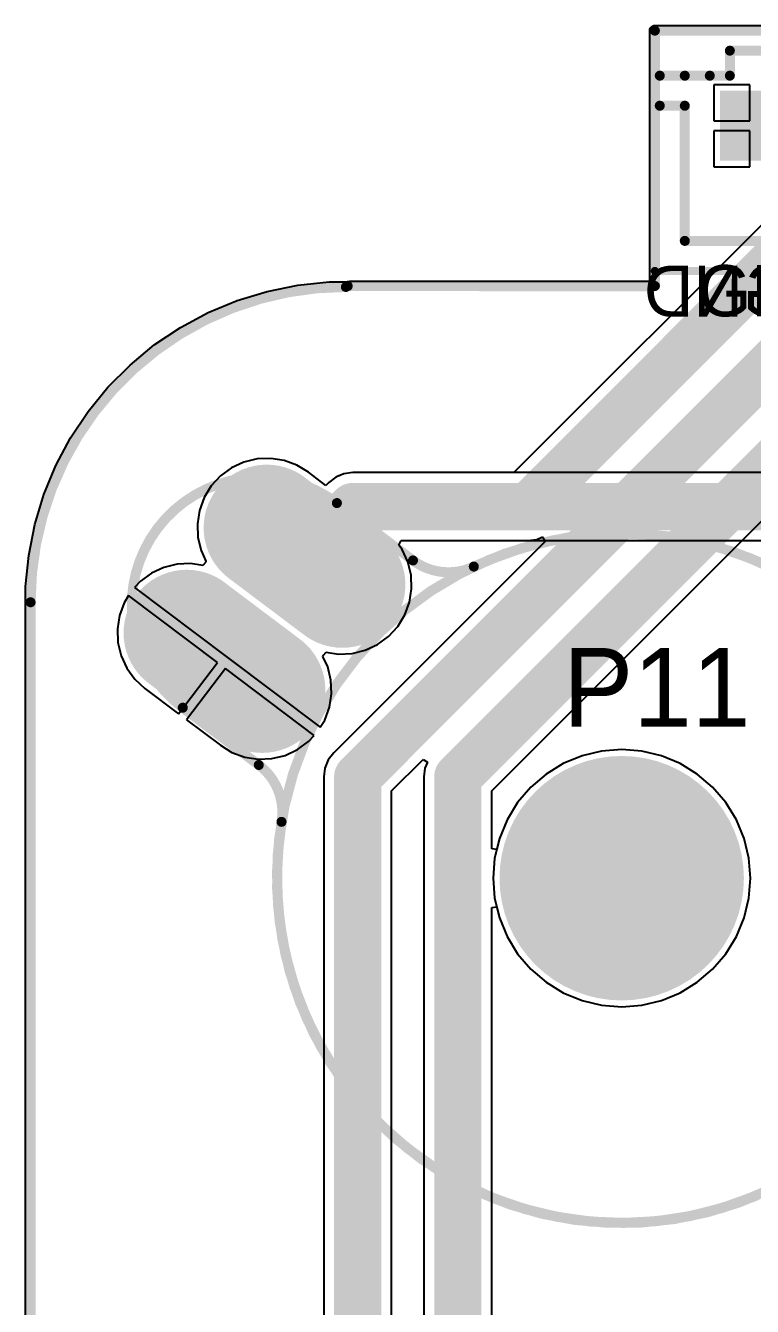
# Model space of a CAD drawing. Header units: millimetres. Extents: x -0.01 to 6.54, y 0.01 to 3.19.
# Drawn here: x -0.007 to 0.719, y 1.911 to 3.19 of the extents above; entities that cross this region are included whole.
import ezdxf

# ---------------------------------------------------------------- set-up
doc = ezdxf.new("R2010")
doc.units = ezdxf.units.MM
doc.header["$MEASUREMENT"] = 0
for name, color, linetype in [('BottomLayer', 5, 'Continuous'), ('BottomOverlay', 54, 'Continuous'), ('BottomSolder', 6, 'Continuous'), ('Mechanical1', 6, 'Continuous'), ('MultiLayer', 9, 'Continuous'), ('PadHoleLayer', 156, 'Continuous'), ('TopLayer', 1, 'Continuous'), ('TopOverlay', 2, 'Continuous'), ('TopSolder', 216, 'Continuous'), ('ViaHoleLayer', 16, 'Continuous')]:
    doc.layers.add(name, color=color, linetype=linetype)

# ---------------------------------------------------------------- blocks, each defined once
blk = doc.blocks.new('HDR_7X1_2_54_1')
at = {"layer": 'BottomLayer', "const_width": 0.031}
for points in [[(-0.2155, 0, 1), (-0.1845, 0, 1)], [(-0.1155, 0, 1), (-0.0845, 0, 1)], [(-0.0155, 0, 1), (0.0155, 0, 1)], [(0.0845, 0, 1), (0.1155, 0, 1)], [(0.1845, 0, 1), (0.2155, 0, 1)], [(0.2845, 0, 1), (0.3155, 0, 1)]]:
    blk.add_lwpolyline(points, format="xyb", close=True, dxfattribs=at)
at = {"layer": 'BottomLayer'}
blk.add_solid([(-0.331, -0.031), (-0.269, -0.031), (-0.331, 0.031), (-0.269, 0.031)], dxfattribs=at)
at = {"layer": 'BottomSolder', "const_width": 0.035}
for points in [[(-0.2175, 0, 1), (-0.1825, 0, 1)], [(-0.1175, 0, 1), (-0.0825, 0, 1)], [(-0.0175, 0, 1), (0.0175, 0, 1)], [(0.0825, 0, 1), (0.1175, 0, 1)], [(0.1825, 0, 1), (0.2175, 0, 1)], [(0.2825, 0, 1), (0.3175, 0, 1)]]:
    blk.add_lwpolyline(points, format="xyb", close=True, dxfattribs=at)
at = {"layer": 'BottomSolder'}
blk.add_solid([(-0.335, -0.035), (-0.265, -0.035), (-0.335, 0.035), (-0.265, 0.035)], dxfattribs=at)
at = {"layer": 'MultiLayer', "const_width": 0.031}
for points in [[(-0.2155, 0, 1), (-0.1845, 0, 1)], [(-0.1155, 0, 1), (-0.0845, 0, 1)], [(-0.0155, 0, 1), (0.0155, 0, 1)], [(0.0845, 0, 1), (0.1155, 0, 1)], [(0.1845, 0, 1), (0.2155, 0, 1)], [(0.2845, 0, 1), (0.3155, 0, 1)]]:
    blk.add_lwpolyline(points, format="xyb", close=True, dxfattribs=at)
at = {"layer": 'MultiLayer'}
blk.add_solid([(-0.331, -0.031), (-0.269, -0.031), (-0.331, 0.031), (-0.269, 0.031)], dxfattribs=at)
at = {"layer": 'PadHoleLayer', "const_width": 0.0175}
for points in [[(-0.30875, 0, 1), (-0.29125, 0, 1)], [(-0.20875, 0, 1), (-0.19125, 0, 1)], [(-0.10875, 0, 1), (-0.09125, 0, 1)], [(-0.00875, 0, 1), (0.00875, 0, 1)], [(0.09125, 0, 1), (0.10875, 0, 1)], [(0.19125, 0, 1), (0.20875, 0, 1)], [(0.29125, 0, 1), (0.30875, 0, 1)]]:
    blk.add_lwpolyline(points, format="xyb", close=True, dxfattribs=at)
at = {"layer": 'TopLayer', "const_width": 0.031}
for points in [[(-0.2155, 0, 1), (-0.1845, 0, 1)], [(-0.1155, 0, 1), (-0.0845, 0, 1)], [(-0.0155, 0, 1), (0.0155, 0, 1)], [(0.0845, 0, 1), (0.1155, 0, 1)], [(0.1845, 0, 1), (0.2155, 0, 1)], [(0.2845, 0, 1), (0.3155, 0, 1)]]:
    blk.add_lwpolyline(points, format="xyb", close=True, dxfattribs=at)
at = {"layer": 'TopLayer'}
blk.add_solid([(-0.331, -0.031), (-0.269, -0.031), (-0.331, 0.031), (-0.269, 0.031)], dxfattribs=at)
at = {"layer": 'TopOverlay', "const_width": 0.008}
for points in [[(-0.4, 0.095), (0.4, 0.095)], [(-0.4, -0.145), (-0.4, 0.095)], [(0.4, -0.145), (0.4, 0.095)], [(-0.4, -0.145), (0.4, -0.145)]]:
    blk.add_lwpolyline(points, dxfattribs=at)
at = {"layer": 'TopOverlay', "const_width": 0.004}
for points in [[(-0.402, 0.095, 1), (-0.398, 0.095, 1)], [(-0.402, 0.095, 1), (-0.398, 0.095, 1)], [(0.398, 0.095, 1), (0.402, 0.095, 1)], [(0.398, 0.095, 1), (0.402, 0.095, 1)], [(-0.402, -0.145, 1), (-0.398, -0.145, 1)], [(-0.402, -0.145, 1), (-0.398, -0.145, 1)], [(0.398, -0.145, 1), (0.402, -0.145, 1)], [(0.398, -0.145, 1), (0.402, -0.145, 1)]]:
    blk.add_lwpolyline(points, format="xyb", close=True, dxfattribs=at)
at = {"layer": 'TopSolder', "const_width": 0.035}
for points in [[(-0.2175, 0, 1), (-0.1825, 0, 1)], [(-0.1175, 0, 1), (-0.0825, 0, 1)], [(-0.0175, 0, 1), (0.0175, 0, 1)], [(0.0825, 0, 1), (0.1175, 0, 1)], [(0.1825, 0, 1), (0.2175, 0, 1)], [(0.2825, 0, 1), (0.3175, 0, 1)]]:
    blk.add_lwpolyline(points, format="xyb", close=True, dxfattribs=at)
at = {"layer": 'TopSolder'}
blk.add_solid([(-0.335, -0.035), (-0.265, -0.035), (-0.335, 0.035), (-0.265, 0.035)], dxfattribs=at)

msp = doc.modelspace()

# ---------------------------------------------------------------- linework, layer by layer
at = {"layer": 'BottomLayer'}
for p, q in [((0.6168, 3.1864), (0.6176, 3.1882)), ((0.6168, 2.935), (0.6168, 3.1864)), ((0.6176, 3.1882), (0.619, 3.1897)), ((0.619, 3.1897), (0.6209, 3.1904)), ((0.6209, 3.1904), (1.4228, 3.1904)), ((0.7168, 3.1314), (0.6808, 3.1314)), ((0.6808, 3.1314), (0.6808, 3.0954)), ((0.7168, 3.0954), (0.7168, 3.1314)), ((0.6808, 3.0954), (0.7168, 3.0954)), ((0.7168, 3.0854), (0.6808, 3.0854)), ((0.6808, 3.0854), (0.6808, 3.0494)), ((0.7168, 3.0494), (0.7168, 3.0854)), ((0.6808, 3.0494), (0.7168, 3.0494)), ((0.2344, 2.925), (0.2652, 2.9312)), ((0.2652, 2.9312), (0.2964, 2.9344)), ((0.2964, 2.9344), (0.3121, 2.9344)), ((0.3121, 2.9344), (0.3167, 2.9353)), ((0.3121, 2.9344), (0.3121, 2.9344)), ((0.3167, 2.9353), (0.6168, 2.935)), ((0.2044, 2.9158), (0.2344, 2.925)), ((0.1755, 2.9037), (0.2044, 2.9158)), ((0.1479, 2.8888), (0.1755, 2.9037)), ((0.1218, 2.8714), (0.1479, 2.8888)), ((0.0976, 2.8514), (0.1218, 2.8714)), ((0.0755, 2.8292), (0.0976, 2.8514)), ((0.0556, 2.8049), (0.0755, 2.8292)), ((0.0382, 2.7788), (0.0556, 2.8049)), ((0.0234, 2.7511), (0.0382, 2.7788)), ((0.0115, 2.7221), (0.0234, 2.7511)), ((0.2113, 2.7543), (0.1989, 2.7486)), ((0.2245, 2.7576), (0.2113, 2.7543)), ((0.2381, 2.7581), (0.2245, 2.7576)), ((0.2515, 2.756), (0.2381, 2.7581)), ((0.2643, 2.7513), (0.2515, 2.756)), ((0.2759, 2.7443), (0.2643, 2.7513)), ((0.1879, 2.7406), (0.1787, 2.7306)), ((0.1989, 2.7486), (0.1879, 2.7406)), ((0.2932, 2.7312), (0.2759, 2.7443)), ((0.303, 2.7394), (0.296, 2.734)), ((0.3112, 2.7428), (0.303, 2.7394)), ((0.32, 2.7439), (0.3112, 2.7428)), ((0.745, 2.7439), (0.32, 2.7439)), ((0.1787, 2.7306), (0.1716, 2.719)), ((0.296, 2.734), (0.2932, 2.7312)), ((0.0024, 2.6921), (0.0115, 2.7221)), ((0.1716, 2.719), (0.167, 2.7062)), ((0.167, 2.7062), (0.1649, 2.6928)), ((-0.0037, 2.6613), (0.0024, 2.6921)), ((0.1649, 2.6928), (0.1654, 2.6792)), ((0.1654, 2.6792), (0.1686, 2.666)), ((0.3661, 2.6716), (0.3684, 2.6761)), ((0.3684, 2.6761), (0.731, 2.6761)), ((-0.0068, 2.6301), (-0.0037, 2.6613)), ((0.1686, 2.666), (0.1734, 2.6556)), ((0.3694, 2.6672), (0.3661, 2.6716)), ((0.3751, 2.6549), (0.3694, 2.6672)), ((0.1313, 2.6493), (0.1189, 2.6436)), ((0.1445, 2.6526), (0.1313, 2.6493)), ((0.1581, 2.6531), (0.1445, 2.6526)), ((0.1701, 2.6512), (0.1581, 2.6531)), ((0.1728, 2.6542), (0.1701, 2.6512)), ((0.1734, 2.6556), (0.1728, 2.6542)), ((0.3783, 2.6416), (0.3751, 2.6549)), ((0.1079, 2.6356), (0.1021, 2.6293)), ((0.1189, 2.6436), (0.1079, 2.6356)), ((0.3789, 2.628), (0.3783, 2.6416)), ((-0.0068, 2.6144), (-0.0068, 2.6301)), ((0.1021, 2.6293), (0.1949, 2.5594)), ((0.3768, 2.6146), (0.3789, 2.628)), ((-0.0068, 0.331), (-0.0068, 2.6144)), ((0.0916, 2.614), (0.087, 2.6012)), ((0.0961, 2.6213), (0.0916, 2.614)), ((0.1849, 2.5544), (0.0961, 2.6213)), ((0.3721, 2.6018), (0.3768, 2.6146)), ((0.087, 2.6012), (0.0849, 2.5878)), ((0.365, 2.5902), (0.3721, 2.6018)), ((0.0849, 2.5878), (0.0854, 2.5742)), ((0.3558, 2.5802), (0.365, 2.5902)), ((0.0854, 2.5742), (0.0886, 2.561)), ((0.3325, 2.5665), (0.3448, 2.5722)), ((0.3448, 2.5722), (0.3558, 2.5802)), ((0.0886, 2.561), (0.0943, 2.5486)), ((0.1949, 2.5594), (0.2876, 2.4895)), ((0.2903, 2.5602), (0.2909, 2.5616)), ((0.2951, 2.5499), (0.2903, 2.5602)), ((0.2909, 2.5616), (0.2936, 2.5646)), ((0.2936, 2.5646), (0.3057, 2.5627)), ((0.3057, 2.5627), (0.3193, 2.5633)), ((0.3193, 2.5633), (0.3325, 2.5665)), ((0.0943, 2.5486), (0.1024, 2.5376)), ((0.1461, 2.503), (0.1849, 2.5544)), ((0.1928, 2.5484), (0.1541, 2.497)), ((0.2816, 2.4815), (0.1928, 2.5484)), ((0.2983, 2.5366), (0.2951, 2.5499)), ((0.1024, 2.5376), (0.1124, 2.5284)), ((0.2989, 2.523), (0.2983, 2.5366)), ((0.1124, 2.5284), (0.1461, 2.503)), ((0.2968, 2.5096), (0.2989, 2.523)), ((0.2921, 2.4968), (0.2968, 2.5096)), ((0.1541, 2.497), (0.1878, 2.4716)), ((0.2876, 2.4895), (0.2921, 2.4968)), ((0.1878, 2.4716), (0.1994, 2.4645)), ((0.2648, 2.4672), (0.2758, 2.4752)), ((0.2758, 2.4752), (0.2816, 2.4815)), ((0.1994, 2.4645), (0.2122, 2.4598)), ((0.2122, 2.4598), (0.2257, 2.4577)), ((0.2257, 2.4577), (0.2393, 2.4583)), ((0.2393, 2.4583), (0.2525, 2.4615)), ((0.2525, 2.4615), (0.2648, 2.4672)), ((0.5491, 2.4611), (0.5304, 2.4533)), ((0.5687, 2.4658), (0.5491, 2.4611)), ((0.5888, 2.4674), (0.5687, 2.4658)), ((0.6089, 2.4658), (0.5888, 2.4674)), ((0.6285, 2.4611), (0.6089, 2.4658)), ((0.6471, 2.4533), (0.6285, 2.4611)), ((0.5304, 2.4533), (0.5132, 2.4428)), ((0.6643, 2.4428), (0.6471, 2.4533)), ((0.5132, 2.4428), (0.4979, 2.4297)), ((0.6796, 2.4297), (0.6643, 2.4428)), ((0.4979, 2.4297), (0.4848, 2.4144)), ((0.6927, 2.4144), (0.6796, 2.4297)), ((0.4848, 2.4144), (0.4743, 2.3972)), ((0.7033, 2.3972), (0.6927, 2.4144)), ((0.4743, 2.3972), (0.4665, 2.3786)), ((0.711, 2.3786), (0.7033, 2.3972)), ((0.4665, 2.3786), (0.4618, 2.3589)), ((0.7157, 2.3589), (0.711, 2.3786)), ((0.4618, 2.3589), (0.4603, 2.3388)), ((0.7173, 2.3388), (0.7157, 2.3589)), ((0.4603, 2.3388), (0.4618, 2.3187)), ((0.7157, 2.3187), (0.7173, 2.3388)), ((0.4618, 2.3187), (0.4665, 2.2991)), ((0.711, 2.2991), (0.7157, 2.3187)), ((0.4665, 2.2991), (0.4743, 2.2805)), ((0.7033, 2.2805), (0.711, 2.2991)), ((0.4743, 2.2805), (0.4848, 2.2633)), ((0.6927, 2.2633), (0.7033, 2.2805)), ((0.4848, 2.2633), (0.4979, 2.248)), ((0.6796, 2.248), (0.6927, 2.2633)), ((0.4979, 2.248), (0.5132, 2.2349)), ((0.6643, 2.2349), (0.6796, 2.248)), ((0.5132, 2.2349), (0.5304, 2.2243)), ((0.6471, 2.2243), (0.6643, 2.2349)), ((0.5304, 2.2243), (0.5491, 2.2166)), ((0.5491, 2.2166), (0.5687, 2.2119)), ((0.6089, 2.2119), (0.6285, 2.2166)), ((0.6285, 2.2166), (0.6471, 2.2243)), ((0.5687, 2.2119), (0.5888, 2.2103)), ((0.5888, 2.2103), (0.6089, 2.2119))]:
    msp.add_line(p, q, dxfattribs=at)
for points, const_width in [([(0.2341, 2.6888), (0.3096, 2.632)], 0.1181), ([(0.2719, 2.6619), (0.32, 2.71)], 0.0472), ([(0.32, 2.71), (0.745, 2.71)], 0.0472), ([(0.2719, 2.6604), (0.2719, 2.6619)], 0.0472), ([(0.1541, 2.5838), (0.2296, 2.527)], 0.1181)]:
    msp.add_lwpolyline(points, dxfattribs=dict(at, const_width=const_width))
for points, const_width in [([(0.2046, 2.6888, 1), (0.2637, 2.6888, 1)], 0.0591), ([(0.3082, 2.71, 1), (0.3318, 2.71, 1)], 0.0236), ([(0.3082, 2.71, 1), (0.3318, 2.71, 1)], 0.0236), ([(0.2801, 2.632, 1), (0.3391, 2.632, 1)], 0.0591), ([(0.2601, 2.6619, 1), (0.2837, 2.6619, 1)], 0.0236), ([(0.2601, 2.6619, 1), (0.2837, 2.6619, 1)], 0.0236), ([(0.2601, 2.6604, 1), (0.2837, 2.6604, 1)], 0.0236), ([(0.1246, 2.5838, 1), (0.1837, 2.5838, 1)], 0.0591), ([(0.2001, 2.527, 1), (0.2591, 2.527, 1)], 0.0591), ([(0.5297, 2.3388, 1), (0.6478, 2.3388, 1)], 0.1181)]:
    msp.add_lwpolyline(points, format="xyb", close=True, dxfattribs=dict(at, const_width=const_width))
at = {"layer": 'BottomSolder', "const_width": 0.1261}
for points in [[(0.2341, 2.6888), (0.3096, 2.632)], [(0.1541, 2.5838), (0.2296, 2.527)]]:
    msp.add_lwpolyline(points, dxfattribs=at)
at = {"layer": 'BottomSolder'}
for points, const_width in [([(0.2026, 2.6888, 1), (0.2657, 2.6888, 1)], 0.0631), ([(0.2781, 2.632, 1), (0.3411, 2.632, 1)], 0.0631), ([(0.1226, 2.5838, 1), (0.1857, 2.5838, 1)], 0.0631), ([(0.1981, 2.527, 1), (0.2611, 2.527, 1)], 0.0631), ([(0.5277, 2.3388, 1), (0.6498, 2.3388, 1)], 0.1221)]:
    msp.add_lwpolyline(points, format="xyb", close=True, dxfattribs=dict(at, const_width=const_width))
at = {"layer": 'Mechanical1', "const_width": 0.01}
for points in [[(0.6219, 2.9303), (0.6219, 3.1854)], [(0.6219, 3.1854), (1.4218, 3.1854)], [(0.315, 2.9303), (0.62, 2.93)], [(-0.0018, 0.331), (-0.0018, 2.6144)]]:
    msp.add_lwpolyline(points, dxfattribs=at)
at = {"layer": 'Mechanical1', "const_width": 0.005}
for points in [[(0.6194, 3.1854, 1), (0.6244, 3.1854, 1)], [(0.6194, 3.1854, 1), (0.6244, 3.1854, 1)], [(0.3107, 2.9294, 1), (0.3157, 2.9294, 1)], [(0.3125, 2.9303, 1), (0.3175, 2.9303, 1)], [(0.6175, 2.93, 1), (0.6225, 2.93, 1)], [(0.6194, 2.9303, 1), (0.6244, 2.9303, 1)], [(-0.0043, 2.6144, 1), (0.0007, 2.6144, 1)], [(-0.0043, 2.6144, 1), (0.0007, 2.6144, 1)]]:
    msp.add_lwpolyline(points, format="xyb", close=True, dxfattribs=at)
at = {"layer": 'Mechanical1', "const_width": 0.01}
msp.add_lwpolyline([(-0.0018, 2.6144, -0.414214), (0.3132, 2.9294)], format="xyb", dxfattribs=at)
at = {"layer": 'MultiLayer', "const_width": 0.1181}
for points in [[(0.2341, 2.6888), (0.3096, 2.632)], [(0.1541, 2.5838), (0.2296, 2.527)]]:
    msp.add_lwpolyline(points, dxfattribs=at)
at = {"layer": 'MultiLayer'}
for points, const_width in [([(0.2046, 2.6888, 1), (0.2637, 2.6888, 1)], 0.0591), ([(0.2801, 2.632, 1), (0.3391, 2.632, 1)], 0.0591), ([(0.1246, 2.5838, 1), (0.1837, 2.5838, 1)], 0.0591), ([(0.2001, 2.527, 1), (0.2591, 2.527, 1)], 0.0591), ([(0.5297, 2.3388, 1), (0.6478, 2.3388, 1)], 0.1181)]:
    msp.add_lwpolyline(points, format="xyb", close=True, dxfattribs=dict(at, const_width=const_width))
at = {"layer": 'PadHoleLayer', "const_width": 0.0197}
for points in [[(0.262, 2.6604, 1), (0.2817, 2.6604, 1)], [(0.182, 2.5554, 1), (0.2017, 2.5554, 1)]]:
    msp.add_lwpolyline(points, format="xyb", close=True, dxfattribs=at)
at = {"layer": 'TopLayer'}
for p, q in [((0.6168, 3.1864), (0.6176, 3.1882)), ((0.6168, 2.935), (0.6168, 3.1864)), ((0.6176, 3.1882), (0.619, 3.1897)), ((0.619, 3.1897), (0.6209, 3.1904)), ((0.6209, 3.1904), (1.4228, 3.1904)), ((0.7168, 3.1314), (0.6808, 3.1314)), ((0.6808, 3.1314), (0.6808, 3.0954)), ((0.7168, 3.0954), (0.7168, 3.1314)), ((0.6808, 3.0954), (0.7168, 3.0954)), ((0.7168, 3.0854), (0.6808, 3.0854)), ((0.6808, 3.0854), (0.6808, 3.0494)), ((0.7168, 3.0494), (0.7168, 3.0854)), ((0.7879, 3.0509), (0.481, 2.7439)), ((0.6808, 3.0494), (0.7168, 3.0494)), ((0.4589, 2.426), (1.043, 3.01)), ((0.2344, 2.925), (0.2652, 2.9312)), ((0.2652, 2.9312), (0.2964, 2.9344)), ((0.2964, 2.9344), (0.3121, 2.9344)), ((0.3121, 2.9344), (0.3167, 2.9353)), ((0.3121, 2.9344), (0.3121, 2.9344)), ((0.3167, 2.9353), (0.6168, 2.935)), ((0.2044, 2.9158), (0.2344, 2.925)), ((0.1755, 2.9037), (0.2044, 2.9158)), ((0.1479, 2.8888), (0.1755, 2.9037)), ((0.1218, 2.8714), (0.1479, 2.8888)), ((0.0976, 2.8514), (0.1218, 2.8714)), ((0.0755, 2.8292), (0.0976, 2.8514)), ((0.0556, 2.8049), (0.0755, 2.8292)), ((0.0382, 2.7788), (0.0556, 2.8049)), ((0.0234, 2.7511), (0.0382, 2.7788)), ((0.0115, 2.7221), (0.0234, 2.7511)), ((0.2113, 2.7543), (0.1989, 2.7486)), ((0.2245, 2.7576), (0.2113, 2.7543)), ((0.2381, 2.7581), (0.2245, 2.7576)), ((0.2515, 2.756), (0.2381, 2.7581)), ((0.2643, 2.7513), (0.2515, 2.756)), ((0.2759, 2.7443), (0.2643, 2.7513)), ((0.1879, 2.7406), (0.1787, 2.7306)), ((0.1989, 2.7486), (0.1879, 2.7406)), ((0.2932, 2.7312), (0.2759, 2.7443)), ((0.303, 2.7394), (0.296, 2.734)), ((0.3078, 2.7414), (0.303, 2.7394)), ((0.3112, 2.7428), (0.3078, 2.7414)), ((0.32, 2.7439), (0.3112, 2.7428)), ((0.481, 2.7439), (0.32, 2.7439)), ((0.1787, 2.7306), (0.1716, 2.719)), ((0.296, 2.734), (0.2932, 2.7312)), ((0.0024, 2.6921), (0.0115, 2.7221)), ((0.1716, 2.719), (0.167, 2.7062)), ((0.167, 2.7062), (0.1649, 2.6928)), ((-0.0037, 2.6613), (0.0024, 2.6921)), ((0.1649, 2.6928), (0.1654, 2.6792)), ((0.1654, 2.6792), (0.1686, 2.666)), ((0.5125, 2.6754), (0.301, 2.464)), ((0.3661, 2.6716), (0.3684, 2.6761)), ((0.3684, 2.6761), (0.495, 2.6761)), ((0.495, 2.6761), (0.5038, 2.6772)), ((0.5038, 2.6772), (0.5096, 2.6797)), ((0.5096, 2.6797), (0.5125, 2.6754)), ((-0.0068, 2.6301), (-0.0037, 2.6613)), ((0.1686, 2.666), (0.1734, 2.6556)), ((0.3694, 2.6672), (0.3661, 2.6716)), ((0.3751, 2.6549), (0.3694, 2.6672)), ((0.1313, 2.6493), (0.1189, 2.6436)), ((0.1445, 2.6526), (0.1313, 2.6493)), ((0.1581, 2.6531), (0.1445, 2.6526)), ((0.1701, 2.6512), (0.1581, 2.6531)), ((0.1728, 2.6542), (0.1701, 2.6512)), ((0.1734, 2.6556), (0.1728, 2.6542)), ((0.3783, 2.6416), (0.3751, 2.6549)), ((0.1079, 2.6356), (0.1021, 2.6293)), ((0.1189, 2.6436), (0.1079, 2.6356)), ((0.3789, 2.628), (0.3783, 2.6416)), ((-0.0068, 2.6144), (-0.0068, 2.6301)), ((0.1021, 2.6293), (0.1949, 2.5594)), ((0.3768, 2.6146), (0.3789, 2.628)), ((-0.0068, 0.331), (-0.0068, 2.6144)), ((0.0916, 2.614), (0.087, 2.6012)), ((0.0961, 2.6213), (0.0916, 2.614)), ((0.1849, 2.5544), (0.0961, 2.6213)), ((0.3721, 2.6018), (0.3768, 2.6146)), ((0.087, 2.6012), (0.0849, 2.5878)), ((0.365, 2.5902), (0.3721, 2.6018)), ((0.0849, 2.5878), (0.0854, 2.5742)), ((0.3558, 2.5802), (0.365, 2.5902)), ((0.0854, 2.5742), (0.0886, 2.561)), ((0.3325, 2.5665), (0.3448, 2.5722)), ((0.3448, 2.5722), (0.3558, 2.5802)), ((0.0886, 2.561), (0.0943, 2.5486)), ((0.1949, 2.5594), (0.2876, 2.4895)), ((0.2903, 2.5602), (0.2909, 2.5616)), ((0.2951, 2.5499), (0.2903, 2.5602)), ((0.2909, 2.5616), (0.2936, 2.5646)), ((0.2936, 2.5646), (0.3057, 2.5627)), ((0.3057, 2.5627), (0.3193, 2.5633)), ((0.3193, 2.5633), (0.3325, 2.5665)), ((0.0943, 2.5486), (0.1024, 2.5376)), ((0.1461, 2.503), (0.1849, 2.5544)), ((0.1928, 2.5484), (0.1541, 2.497)), ((0.2816, 2.4815), (0.1928, 2.5484)), ((0.2983, 2.5366), (0.2951, 2.5499)), ((0.1024, 2.5376), (0.1124, 2.5284)), ((0.2989, 2.523), (0.2983, 2.5366)), ((0.1124, 2.5284), (0.1461, 2.503)), ((0.2968, 2.5096), (0.2989, 2.523)), ((0.2921, 2.4968), (0.2968, 2.5096)), ((0.1541, 2.497), (0.1878, 2.4716)), ((0.2876, 2.4895), (0.2921, 2.4968)), ((0.1878, 2.4716), (0.1994, 2.4645)), ((0.2648, 2.4672), (0.2758, 2.4752)), ((0.2758, 2.4752), (0.2816, 2.4815)), ((0.1994, 2.4645), (0.2122, 2.4598)), ((0.2122, 2.4598), (0.2257, 2.4577)), ((0.2257, 2.4577), (0.2393, 2.4583)), ((0.2393, 2.4583), (0.2525, 2.4615)), ((0.2525, 2.4615), (0.2648, 2.4672)), ((0.2956, 2.457), (0.2936, 2.4522)), ((0.301, 2.464), (0.2956, 2.457)), ((0.3589, 2.426), (0.3904, 2.4575)), ((0.3904, 2.4575), (0.3947, 2.4546)), ((0.5491, 2.4611), (0.5304, 2.4533)), ((0.5687, 2.4658), (0.5491, 2.4611)), ((0.5888, 2.4674), (0.5687, 2.4658)), ((0.6089, 2.4658), (0.5888, 2.4674)), ((0.6285, 2.4611), (0.6089, 2.4658)), ((0.6471, 2.4533), (0.6285, 2.4611)), ((0.2922, 2.4488), (0.2911, 2.44)), ((0.2936, 2.4522), (0.2922, 2.4488)), ((0.3922, 2.4488), (0.3911, 2.44)), ((0.3947, 2.4546), (0.3922, 2.4488)), ((0.5304, 2.4533), (0.5132, 2.4428)), ((0.6643, 2.4428), (0.6471, 2.4533)), ((0.2911, 2.44), (0.2911, 1.874)), ((0.3911, 2.44), (0.3911, 1.0837)), ((0.5132, 2.4428), (0.4979, 2.4297)), ((0.6796, 2.4297), (0.6643, 2.4428)), ((0.3589, 1.86), (0.3589, 2.426)), ((0.4589, 2.3682), (0.4589, 2.426)), ((0.4979, 2.4297), (0.4848, 2.4144)), ((0.6927, 2.4144), (0.6796, 2.4297)), ((0.4848, 2.4144), (0.4743, 2.3972)), ((0.7033, 2.3972), (0.6927, 2.4144)), ((0.4743, 2.3972), (0.4665, 2.3786)), ((0.711, 2.3786), (0.7033, 2.3972)), ((0.4639, 2.3676), (0.4589, 2.3682)), ((0.4665, 2.3786), (0.4639, 2.3676)), ((0.7157, 2.3589), (0.711, 2.3786)), ((0.7173, 2.3388), (0.7157, 2.3589)), ((0.7157, 2.3187), (0.7173, 2.3388)), ((0.711, 2.2991), (0.7157, 2.3187)), ((0.4589, 2.3095), (0.4639, 2.3101)), ((0.4589, 1.502), (0.4589, 2.3095)), ((0.4639, 2.3101), (0.4665, 2.2991)), ((0.4665, 2.2991), (0.4743, 2.2805)), ((0.7033, 2.2805), (0.711, 2.2991)), ((0.4743, 2.2805), (0.4848, 2.2633)), ((0.6927, 2.2633), (0.7033, 2.2805)), ((0.4848, 2.2633), (0.4979, 2.248)), ((0.6796, 2.248), (0.6927, 2.2633)), ((0.4979, 2.248), (0.5132, 2.2349)), ((0.6643, 2.2349), (0.6796, 2.248)), ((0.5132, 2.2349), (0.5304, 2.2243)), ((0.6471, 2.2243), (0.6643, 2.2349)), ((0.5304, 2.2243), (0.5491, 2.2166)), ((0.5491, 2.2166), (0.5687, 2.2119)), ((0.6089, 2.2119), (0.6285, 2.2166)), ((0.6285, 2.2166), (0.6471, 2.2243)), ((0.5687, 2.2119), (0.5888, 2.2103)), ((0.5888, 2.2103), (0.6089, 2.2119))]:
    msp.add_line(p, q, dxfattribs=at)
for points, const_width in [([(0.325, 2.44), (0.9218, 3.0368)], 0.0472), ([(0.425, 2.44), (1.019, 3.034)], 0.0472), ([(0.495, 2.71), (0.8218, 3.0368)], 0.0472), ([(0.2341, 2.6888), (0.3096, 2.632)], 0.1181), ([(0.2669, 2.6569), (0.32, 2.71)], 0.0472), ([(0.32, 2.71), (0.495, 2.71)], 0.0472), ([(0.2669, 2.6554), (0.2669, 2.6569)], 0.0472), ([(0.1541, 2.5838), (0.2296, 2.527)], 0.1181), ([(0.325, 1.86), (0.325, 2.44)], 0.0472), ([(0.425, 1.0696), (0.425, 2.44)], 0.0472)]:
    msp.add_lwpolyline(points, dxfattribs=dict(at, const_width=const_width))
for points, const_width in [([(0.2046, 2.6888, 1), (0.2637, 2.6888, 1)], 0.0591), ([(0.3082, 2.71, 1), (0.3318, 2.71, 1)], 0.0236), ([(0.3082, 2.71, 1), (0.3318, 2.71, 1)], 0.0236), ([(0.4832, 2.71, 1), (0.5068, 2.71, 1)], 0.0236), ([(0.4832, 2.71, 1), (0.5068, 2.71, 1)], 0.0236), ([(0.2801, 2.632, 1), (0.3391, 2.632, 1)], 0.0591), ([(0.2551, 2.6569, 1), (0.2787, 2.6569, 1)], 0.0236), ([(0.2551, 2.6569, 1), (0.2787, 2.6569, 1)], 0.0236), ([(0.2551, 2.6554, 1), (0.2787, 2.6554, 1)], 0.0236), ([(0.1246, 2.5838, 1), (0.1837, 2.5838, 1)], 0.0591), ([(0.2001, 2.527, 1), (0.2591, 2.527, 1)], 0.0591), ([(0.3132, 2.44, 1), (0.3368, 2.44, 1)], 0.0236), ([(0.3132, 2.44, 1), (0.3368, 2.44, 1)], 0.0236), ([(0.4132, 2.44, 1), (0.4368, 2.44, 1)], 0.0236), ([(0.4132, 2.44, 1), (0.4368, 2.44, 1)], 0.0236), ([(0.5297, 2.3388, 1), (0.6478, 2.3388, 1)], 0.1181)]:
    msp.add_lwpolyline(points, format="xyb", close=True, dxfattribs=dict(at, const_width=const_width))
at = {"layer": 'TopOverlay', "const_width": 0.01}
for points in [[(0.6968, 3.1404), (0.6968, 3.1654)], [(0.6968, 3.1654), (0.7768, 3.1654)], [(0.6268, 3.1404), (0.6518, 3.1404)], [(0.6518, 3.1404), (0.6768, 3.1404)], [(0.6768, 3.1404), (0.6968, 3.1404)], [(0.6268, 3.1104), (0.6518, 3.1104)], [(0.6518, 2.9754), (0.6518, 3.1104)], [(0.6518, 2.9754), (1.0218, 2.9754)], [(0.3042, 2.7135), (0.3802, 2.6562)], [(0.1502, 2.5091), (0.2262, 2.4519)]]:
    msp.add_lwpolyline(points, dxfattribs=at)
at = {"layer": 'TopOverlay', "const_width": 0.005}
for points in [[(0.6943, 3.1654, 1), (0.6993, 3.1654, 1)], [(0.6943, 3.1654, 1), (0.6993, 3.1654, 1)], [(0.6243, 3.1404, 1), (0.6293, 3.1404, 1)], [(0.6493, 3.1404, 1), (0.6543, 3.1404, 1)], [(0.6493, 3.1404, 1), (0.6543, 3.1404, 1)], [(0.6743, 3.1404, 1), (0.6793, 3.1404, 1)], [(0.6743, 3.1404, 1), (0.6793, 3.1404, 1)], [(0.6943, 3.1404, 1), (0.6993, 3.1404, 1)], [(0.6943, 3.1404, 1), (0.6993, 3.1404, 1)], [(0.6243, 3.1104, 1), (0.6293, 3.1104, 1)], [(0.6493, 3.1104, 1), (0.6543, 3.1104, 1)], [(0.6493, 3.1104, 1), (0.6543, 3.1104, 1)], [(0.6493, 2.9754, 1), (0.6543, 2.9754, 1)], [(0.6493, 2.9754, 1), (0.6543, 2.9754, 1)], [(0.3017, 2.7135, 1), (0.3067, 2.7135, 1)], [(0.3017, 2.7135, 1), (0.3067, 2.7135, 1)], [(0.3777, 2.6562, 1), (0.3827, 2.6562, 1)], [(0.3777, 2.6562, 1), (0.3827, 2.6562, 1)], [(0.4385, 2.6501, 1), (0.4435, 2.6501, 1)], [(0.4385, 2.6501, 1), (0.4435, 2.6501, 1)], [(0.1477, 2.5091, 1), (0.1527, 2.5091, 1)], [(0.1477, 2.5091, 1), (0.1527, 2.5091, 1)], [(0.2237, 2.4519, 1), (0.2287, 2.4519, 1)], [(0.2237, 2.4519, 1), (0.2287, 2.4519, 1)], [(0.2464, 2.3951, 1), (0.2514, 2.3951, 1)], [(0.2464, 2.3951, 1), (0.2514, 2.3951, 1)]]:
    msp.add_lwpolyline(points, format="xyb", close=True, dxfattribs=at)
at = {"layer": 'TopOverlay', "const_width": 0.01}
for points in [[(0.1502, 2.5091, -1), (0.3042, 2.7135)], [(0.7365, 2.0276, -4.070095), (0.9286, 2.2826)], [(0.441, 2.6501, -4.070095), (0.2489, 2.3951)], [(0.441, 2.6501, -0.279169), (0.3802, 2.6562)], [(0.2262, 2.4519, -0.279169), (0.2489, 2.3951)]]:
    msp.add_lwpolyline(points, format="xyb", dxfattribs=at)
at = {"layer": 'TopSolder', "const_width": 0.1261}
for points in [[(0.2341, 2.6888), (0.3096, 2.632)], [(0.1541, 2.5838), (0.2296, 2.527)]]:
    msp.add_lwpolyline(points, dxfattribs=at)
at = {"layer": 'TopSolder'}
for points, const_width in [([(0.2026, 2.6888, 1), (0.2657, 2.6888, 1)], 0.0631), ([(0.2781, 2.632, 1), (0.3411, 2.632, 1)], 0.0631), ([(0.1226, 2.5838, 1), (0.1857, 2.5838, 1)], 0.0631), ([(0.1981, 2.527, 1), (0.2611, 2.527, 1)], 0.0631), ([(0.5277, 2.3388, 1), (0.6498, 2.3388, 1)], 0.1221)]:
    msp.add_lwpolyline(points, format="xyb", close=True, dxfattribs=dict(at, const_width=const_width))
at = {"layer": 'ViaHoleLayer', "const_width": 0.1181}
msp.add_lwpolyline([(0.5297, 2.3388, 1), (0.6478, 2.3388, 1)], format="xyb", close=True, dxfattribs=at)

# ---------------------------------------------------------------- block references
at = {"rotation": 360}
msp.add_blockref('HDR_7X1_2_54_1', (1.0218, 3.0904), dxfattribs=at)

# ---------------------------------------------------------------- texts
at = {"layer": 'BottomOverlay', "text_generation_flag": 2}
msp.add_text('GND', height=0.05118, rotation=360, dxfattribs=at).set_placement((0.7632, 2.8996))
at = {"layer": 'TopOverlay'}
for s, height, p in [('GND', 0.05118, (0.665, 2.9)), ('P11', 0.07874, (0.53, 2.49))]:
    msp.add_text(s, height=height, rotation=360, dxfattribs=at).set_placement(p)

doc.saveas('drawing.dxf')
